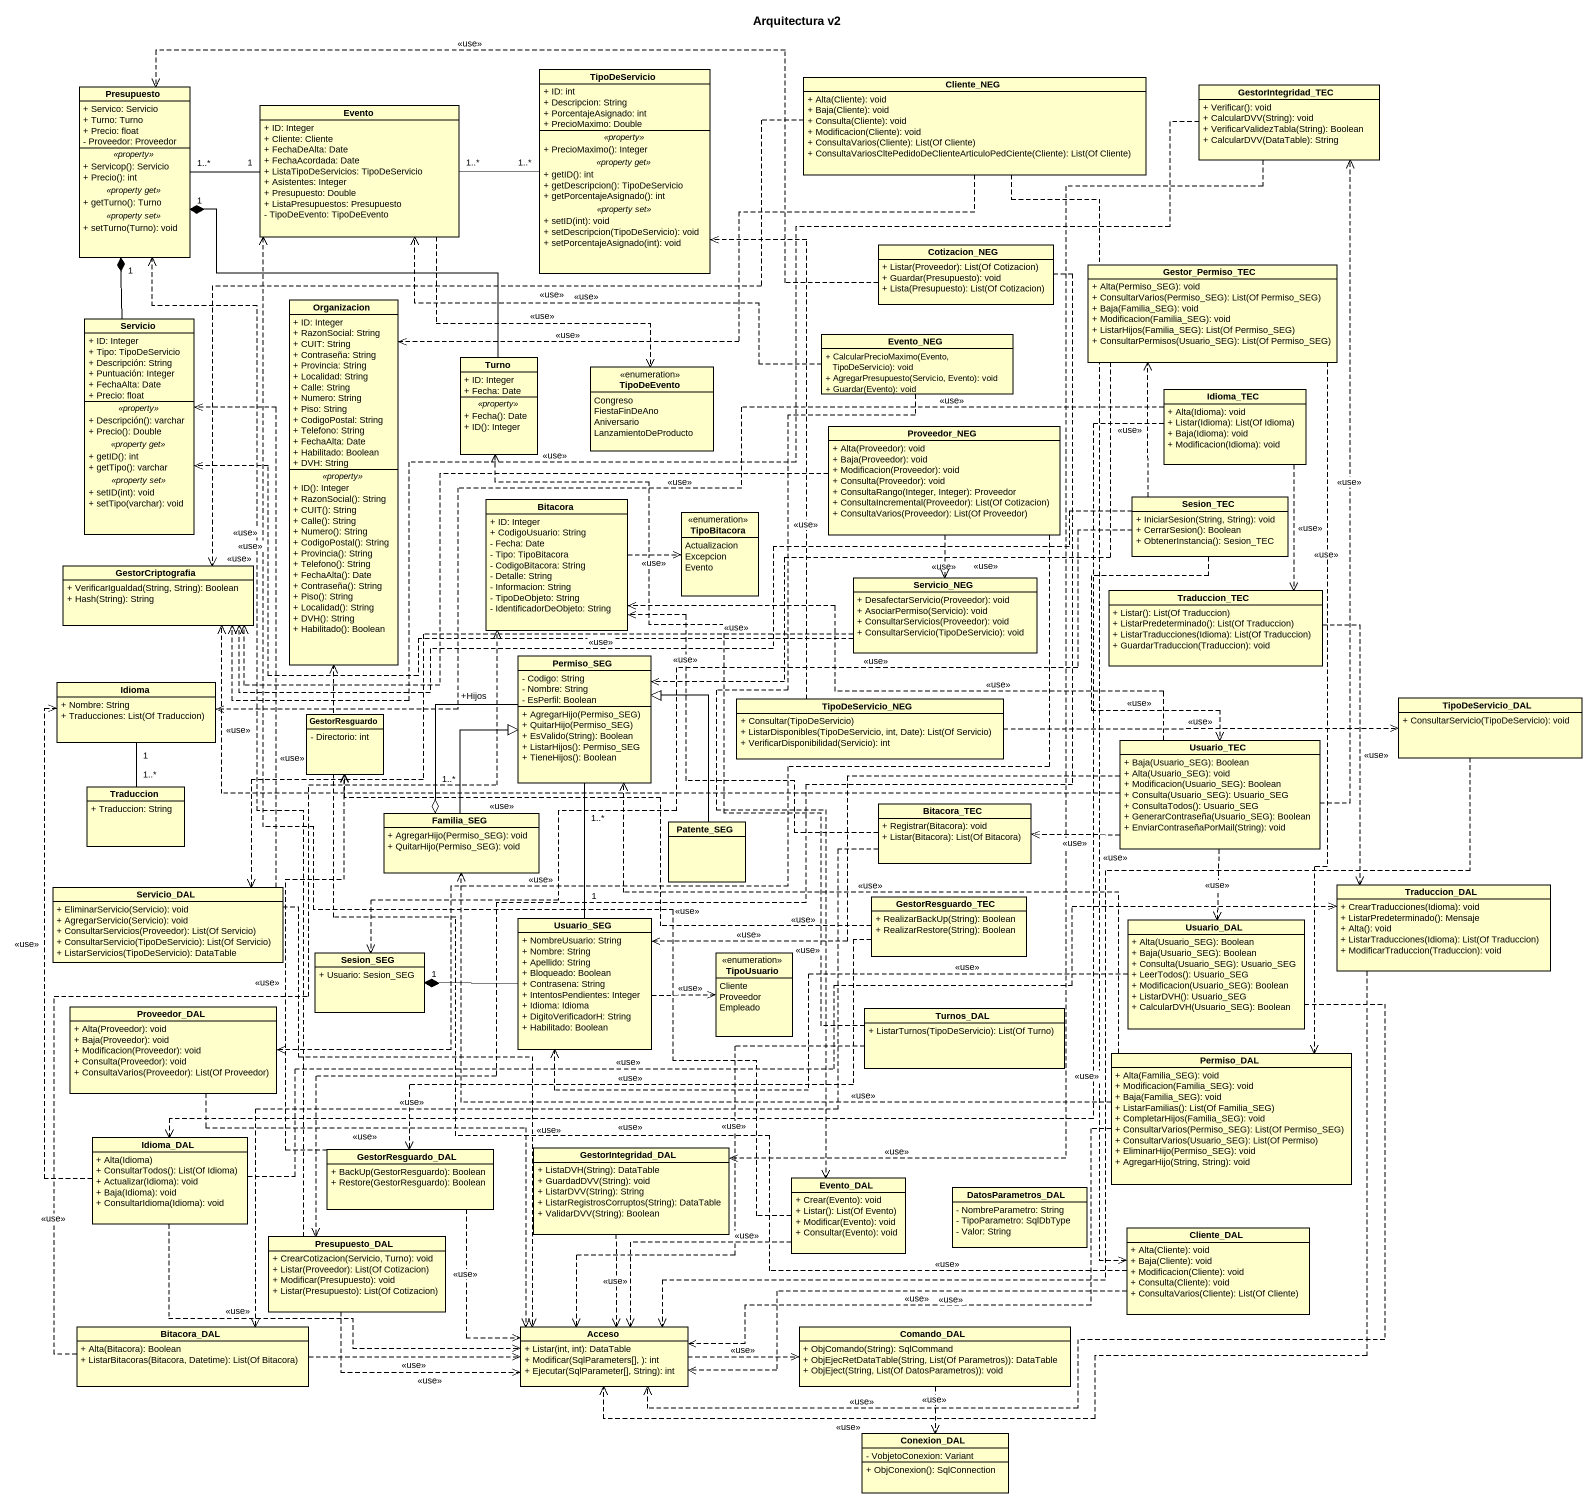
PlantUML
@startuml
title Arquitectura v2
hide circle
hide empty members
skinparam classAttributeIconSize 0
class Presupuesto {
  + Servico: Servicio
  + Turno: Turno
  + Precio: float
  - Proveedor: Proveedor
  .. <<property>> ..
  + Servicop(): Servicio
  + Precio(): int
  .. <<property get>> ..
  + getTurno(): Turno
  .. <<property set>> ..
  + setTurno(Turno): void
}
class TipoDeServicio {
  + ID: int
  + Descripcion: String
  + PorcentajeAsignado: int
  + PrecioMaximo: Double
  .. <<property>> ..
  + PrecioMaximo(): Integer
  .. <<property get>> ..
  + getID(): int
  + getDescripcion(): TipoDeServicio
  + getPorcentajeAsignado(): int
  .. <<property set>> ..
  + setID(int): void
  + setDescripcion(TipoDeServicio): void
  + setPorcentajeAsignado(int): void
}
class Cliente_NEG {
  + Alta(Cliente): void
  + Baja(Cliente): void
  + Consulta(Cliente): void
  + Modificacion(Cliente): void
  + ConsultaVarios(Cliente): List(Of Cliente)
  + ConsultaVariosCltePedidoDeClienteArticuloPedCiente(Cliente): List(Of Cliente)
}
class GestorIntegridad_TEC {
  + Verificar(): void
  + CalcularDVV(String): void
  + VerificarValidezTabla(String): Boolean
  + CalcularDVV(DataTable): String
}
class Evento {
  + ID: Integer
  + Cliente: Cliente
  + FechaDeAlta: Date
  + FechaAcordada: Date
  + ListaTipoDeServicios: TipoDeServicio
  + Asistentes: Integer
  + Presupuesto: Double
  + ListaPresupuestos: Presupuesto
  - TipoDeEvento: TipoDeEvento
}
class Cotizacion_NEG {
  + Listar(Proveedor): List(Of Cotizacion)
  + Guardar(Presupuesto): void
  + Lista(Presupuesto): List(Of Cotizacion)
}
class Gestor_Permiso_TEC {
  + Alta(Permiso_SEG): void
  + ConsultarVarios(Permiso_SEG): List(Of Permiso_SEG)
  + Baja(Familia_SEG): void
  + Modificacion(Familia_SEG): void
  + ListarHijos(Familia_SEG): List(Of Permiso_SEG)
  + ConsultarPermisos(Usuario_SEG): List(Of Permiso_SEG)
}
class Servicio {
  + ID: Integer
  + Tipo: TipoDeServicio
  + Descripción: String
  + Puntuación: Integer
  + FechaAlta: Date
  + Precio: float
  .. <<property>> ..
  + Descripción(): varchar
  + Precio(): Double
  .. <<property get>> ..
  + getID(): int
  + getTipo(): varchar
  .. <<property set>> ..
  + setID(int): void
  + setTipo(varchar): void
}
class Organizacion {
  + ID: Integer
  + RazonSocial: String
  + CUIT: String
  + Contraseña: String
  + Provincia: String
  + Localidad: String
  + Calle: String
  + Numero: String
  + Piso: String
  + CodigoPostal: String
  + Telefono: String
  + FechaAlta: Date
  + Habilitado: Boolean
  + DVH: String
  .. <<property>> ..
  + ID(): Integer
  + RazonSocial(): String
  + CUIT(): String
  + Calle(): String
  + Numero(): String
  + CodigoPostal(): String
  + Provincia(): String
  + Telefono(): String
  + FechaAlta(): Date
  + Contraseña(): String
  + Piso(): String
  + Localidad(): String
  + DVH(): String
  + Habilitado(): Boolean
}
class Turno {
  + ID: Integer
  + Fecha: Date
  .. <<property>> ..
  + Fecha(): Date
  + ID(): Integer
}
class Evento_NEG {
  + CalcularPrecioMaximo(Evento, TipoDeServicio): void
  + AgregarPresupuesto(Servicio, Evento): void
  + Guardar(Evento): void
}
enum TipoDeEvento {
  Congreso
  FiestaFinDeAno
  Aniversario
  LanzamientoDeProducto
}
class Idioma_TEC {
  + Alta(Idioma): void
  + Listar(Idioma): List(Of Idioma)
  + Baja(Idioma): void
  + Modificacion(Idioma): void
}
class Proveedor_NEG {
  + Alta(Proveedor): void
  + Baja(Proveedor): void
  + Modificacion(Proveedor): void
  + Consulta(Proveedor): void
  + ConsultaRango(Integer, Integer): Proveedor
  + ConsultaIncremental(Proveedor): List(Of Cotizacion)
  + ConsultaVarios(Proveedor): List(Of Proveedor)
}
class Bitacora {
  + ID: Integer
  + CodigoUsuario: String
  - Fecha: Date
  - Tipo: TipoBitacora
  - CodigoBitacora: String
  - Detalle: String
  - Informacion: String
  - TipoDeObjeto: String
  - IdentificadorDeObjeto: String
}
enum TipoBitacora {
  Actualizacion
  Excepcion
  Evento
}
class Sesion_TEC {
  + IniciarSesion(String, String): void
  + CerrarSesion(): Boolean
  + ObtenerInstancia(): Sesion_TEC
}
class GestorCriptografia {
  + VerificarIgualdad(String, String): Boolean
  + Hash(String): String
}
class Servicio_NEG {
  + DesafectarServicio(Proveedor): void
  + AsociarPermiso(Servicio): void
  + ConsultarServicios(Proveedor): void
  + ConsultarServicio(TipoDeServicio): void
}
class Traduccion_TEC {
  + Listar(): List(Of Traduccion)
  + ListarPredeterminado(): List(Of Traduccion)
  + ListarTraducciones(Idioma): List(Of Traduccion)
  + GuardarTraduccion(Traduccion): void
}
class Permiso_SEG {
  - Codigo: String
  - Nombre: String
  - EsPerfil: Boolean
  + AgregarHijo(Permiso_SEG)
  + QuitarHijo(Permiso_SEG)
  + EsValido(String): Boolean
  + ListarHijos(): Permiso_SEG
  + TieneHijos(): Boolean
}
class Idioma {
  + Nombre: String
  {field} + Traducciones: List(Of Traduccion)
}
class TipoDeServicio_NEG {
  + Consultar(TipoDeServicio)
  + ListarDisponibles(TipoDeServicio, int, Date): List(Of Servicio)
  + VerificarDisponibilidad(Servicio): int
}
class TipoDeServicio_DAL {
  + ConsultarServicio(TipoDeServicio): void
}
class GestorResguardo {
  - Directorio: int
}
class Usuario_TEC {
  + Baja(Usuario_SEG): Boolean
  + Alta(Usuario_SEG): void
  + Modificacion(Usuario_SEG): Boolean
  + Consulta(Usuario_SEG): Usuario_SEG
  + ConsultaTodos(): Usuario_SEG
  + GenerarContraseña(Usuario_SEG): Boolean
  + EnviarContraseñaPorMail(String): void
}
class Traduccion {
  + Traduccion: String
}
class Familia_SEG {
  + AgregarHijo(Permiso_SEG): void
  + QuitarHijo(Permiso_SEG): void
}
class Patente_SEG
class Bitacora_TEC {
  + Registrar(Bitacora): void
  + Listar(Bitacora): List(Of Bitacora)
}
class Servicio_DAL {
  + EliminarServicio(Servicio): void
  + AgregarServicio(Servicio): void
  + ConsultarServicios(Proveedor): List(Of Servicio)
  + ConsultarServicio(TipoDeServicio): List(Of Servicio)
  + ListarServicios(TipoDeServicio): DataTable
}
class GestorResguardo_TEC {
  + RealizarBackUp(String): Boolean
  + RealizarRestore(String): Boolean
}
class Traduccion_DAL {
  + CrearTraducciones(Idioma): void
  + ListarPredeterminado(): Mensaje
  + Alta(): void
  + ListarTraducciones(Idioma): List(Of Traduccion)
  + ModificarTraduccion(Traduccion): void
}
class Usuario_SEG {
  + NombreUsuario: String
  + Nombre: String
  + Apellido: String
  + Bloqueado: Boolean
  + Contrasena: String
  + IntentosPendientes: Integer
  + Idioma: Idioma
  + DigitoVerificadorH: String
  + Habilitado: Boolean
}
class Usuario_DAL {
  + Alta(Usuario_SEG): Boolean
  + Baja(Usuario_SEG): Boolean
  + Consulta(Usuario_SEG): Usuario_SEG
  + LeerTodos(): Usuario_SEG
  + Modificacion(Usuario_SEG): Boolean
  + ListarDVH(): Usuario_SEG
  + CalcularDVH(Usuario_SEG): Boolean
}
class Sesion_SEG {
  + Usuario: Sesion_SEG
}
enum TipoUsuario {
  Cliente
  Proveedor
  Empleado
}
class Proveedor_DAL {
  + Alta(Proveedor): void
  + Baja(Proveedor): void
  + Modificacion(Proveedor): void
  + Consulta(Proveedor): void
  + ConsultaVarios(Proveedor): List(Of Proveedor)
}
class Turnos_DAL {
  + ListarTurnos(TipoDeServicio): List(Of Turno)
}
class Permiso_DAL {
  + Alta(Familia_SEG): void
  + Modificacion(Familia_SEG): void
  + Baja(Familia_SEG): void
  + ListarFamilias(): List(Of Familia_SEG)
  + CompletarHijos(Familia_SEG): void
  + ConsultarVarios(Permiso_SEG): List(Of Permiso_SEG)
  + ConsultarVarios(Usuario_SEG): List(Of Permiso)
  + EliminarHijo(Permiso_SEG): void
  + AgregarHijo(String, String): void
}
class Idioma_DAL {
  + Alta(Idioma)
  + ConsultarTodos(): List(Of Idioma)
  + Actualizar(Idioma): void
  + Baja(Idioma): void
  + ConsultarIdioma(Idioma): void
}
class GestorResguardo_DAL {
  + BackUp(GestorResguardo): Boolean
  + Restore(GestorResguardo): Boolean
}
class GestorIntegridad_DAL {
  + ListaDVH(String): DataTable
  + GuardadDVV(String): void
  + ListarDVV(String): String
  + ListarRegistrosCorruptos(String): DataTable
  + ValidarDVV(String): Boolean
}
class Evento_DAL {
  + Crear(Evento): void
  + Listar(): List(Of Evento)
  + Modificar(Evento): void
  + Consultar(Evento): void
}
class DatosParametros_DAL {
  - NombreParametro: String
  - TipoParametro: SqlDbType
  - Valor: String
}
class Presupuesto_DAL {
  + CrearCotizacion(Servicio, Turno): void
  + Listar(Proveedor): List(Of Cotizacion)
  + Modificar(Presupuesto): void
  + Listar(Presupuesto): List(Of Cotizacion)
}
class Cliente_DAL {
  + Alta(Cliente): void
  + Baja(Cliente): void
  + Modificacion(Cliente): void
  + Consulta(Cliente): void
  + ConsultaVarios(Cliente): List(Of Cliente)
}
class Bitacora_DAL {
  + Alta(Bitacora): Boolean
  + ListarBitacoras(Bitacora, Datetime): List(Of Bitacora)
}
class Acceso {
  + Listar(int, int): DataTable
  + Modificar(SqlParameters[], ): int
  + Ejecutar(SqlParameter[], String): int
}
class Comando_DAL {
  + ObjComando(String): SqlCommand
  + ObjEjecRetDataTable(String, List(Of Parametros)): DataTable
  + ObjEject(String, List(Of DatosParametros)): void
}
class Conexion_DAL {
  - VobjetoConexion: Variant
  + ObjConexion(): SqlConnection
}
Presupuesto "1..*" -right- "1" Evento
Cliente_NEG .left.> Organizacion : <<use>>
Cliente_NEG .left.> GestorCriptografia : <<use>>
Cliente_NEG ..> Cliente_DAL : <<use>>
GestorIntegridad_TEC .left.> GestorCriptografia : <<use>>
GestorIntegridad_TEC ..> GestorIntegridad_DAL : <<use>>
Evento "1..*" -right- "1..*" TipoDeServicio
Evento ..> TipoDeEvento : <<use>>
Cotizacion_NEG .left.> Presupuesto : <<use>>
Cotizacion_NEG ..> Presupuesto_DAL : <<use>>
Gestor_Permiso_TEC ..> Permiso_SEG : <<use>>
Gestor_Permiso_TEC ..> Permiso_DAL : <<use>>
Servicio -up-* "1" Presupuesto
Turno -up-* "1" Presupuesto
Evento_NEG .left.> Evento : <<use>>
Evento_NEG ..> Evento_DAL : <<use>>
Idioma_TEC ..> Traduccion_TEC : <<use>>
Idioma_TEC .left.> Idioma : <<use>>
Idioma_TEC ..> Idioma_DAL : <<use>>
Proveedor_NEG .left.> GestorCriptografia : <<use>>
Proveedor_NEG ..> Servicio_NEG : <<use>>
Proveedor_NEG ..> Proveedor_DAL : <<use>>
Bitacora .right.> TipoBitacora : <<use>>
Sesion_TEC .up.> Gestor_Permiso_TEC : <<use>>
Sesion_TEC .left.> GestorCriptografia : <<use>>
Sesion_TEC ..> Usuario_TEC : <<use>>
Sesion_TEC .left.> Sesion_SEG : <<use>>
Servicio_NEG .left.> Servicio : <<use>>
Servicio_NEG .left.> Servicio_DAL : <<use>>
Traduccion_TEC ..> Traduccion_DAL : <<use>>
Permiso_SEG "+Hijos" --o "1..*" Familia_SEG
Idioma "1" -- "1..*" Traduccion
TipoDeServicio_NEG .up.> TipoDeServicio : <<use>>
TipoDeServicio_NEG .right.> TipoDeServicio_DAL : <<use>>
TipoDeServicio_DAL ..> Acceso : <<use>>
Usuario_TEC .up.> GestorIntegridad_TEC : <<use>>
Usuario_TEC .left.> Bitacora : <<use>>
Usuario_TEC .left.> GestorCriptografia : <<use>>
Usuario_TEC .left.> Bitacora_TEC : <<use>>
Usuario_TEC .left.> Usuario_SEG : <<use>>
Usuario_TEC ..> Usuario_DAL : <<use>>
Familia_SEG -up-|> Permiso_SEG
Patente_SEG -up-|> Permiso_SEG
Bitacora_TEC .up.> Bitacora : <<use>>
Bitacora_TEC ..> Bitacora_DAL : <<use>>
Servicio_DAL .up.> Servicio : <<use>>
Servicio_DAL ..> Acceso : <<use>>
GestorResguardo_TEC .left.> GestorResguardo : <<use>>
GestorResguardo_TEC .left.> GestorResguardo_DAL : <<use>>
Traduccion_DAL .left.> Acceso : <<use>>
Usuario_SEG "1" -up- "1..*" Permiso_SEG
Usuario_SEG -left-* "1" Sesion_SEG
Usuario_SEG .right.> TipoUsuario : <<use>>
Usuario_DAL .left.> Usuario_SEG : <<use>>
Usuario_DAL ..> Acceso : <<use>>
Proveedor_DAL ..> Acceso : <<use>>
Turnos_DAL .up.> Turno : <<use>>
Turnos_DAL ..> Acceso : <<use>>
Permiso_DAL .up.> Permiso_SEG : <<use>>
Permiso_DAL .left.> Familia_SEG : <<use>>
Permiso_DAL .left.> Acceso : <<use>>
Idioma_DAL .up.> Idioma : <<use>>
Idioma_DAL .right.> Traduccion_DAL : <<use>>
Idioma_DAL .right.> Acceso : <<use>>
GestorResguardo_DAL .up.> GestorResguardo : <<use>>
GestorResguardo_DAL ..> Acceso : <<use>>
GestorIntegridad_DAL ..> Acceso : <<use>>
Evento_DAL .up.> Evento : <<use>>
Evento_DAL .left.> Acceso : <<use>>
Presupuesto_DAL .up.> Presupuesto : <<use>>
Presupuesto_DAL .right.> Acceso : <<use>>
Cliente_DAL .up.> Organizacion : <<use>>
Cliente_DAL .left.> Acceso : <<use>>
Bitacora_DAL .up.> Bitacora : <<use>>
Bitacora_DAL .right.> Acceso : <<use>>
Acceso .right.> Comando_DAL : <<use>>
Comando_DAL ..> Conexion_DAL : <<use>>
@enduml
